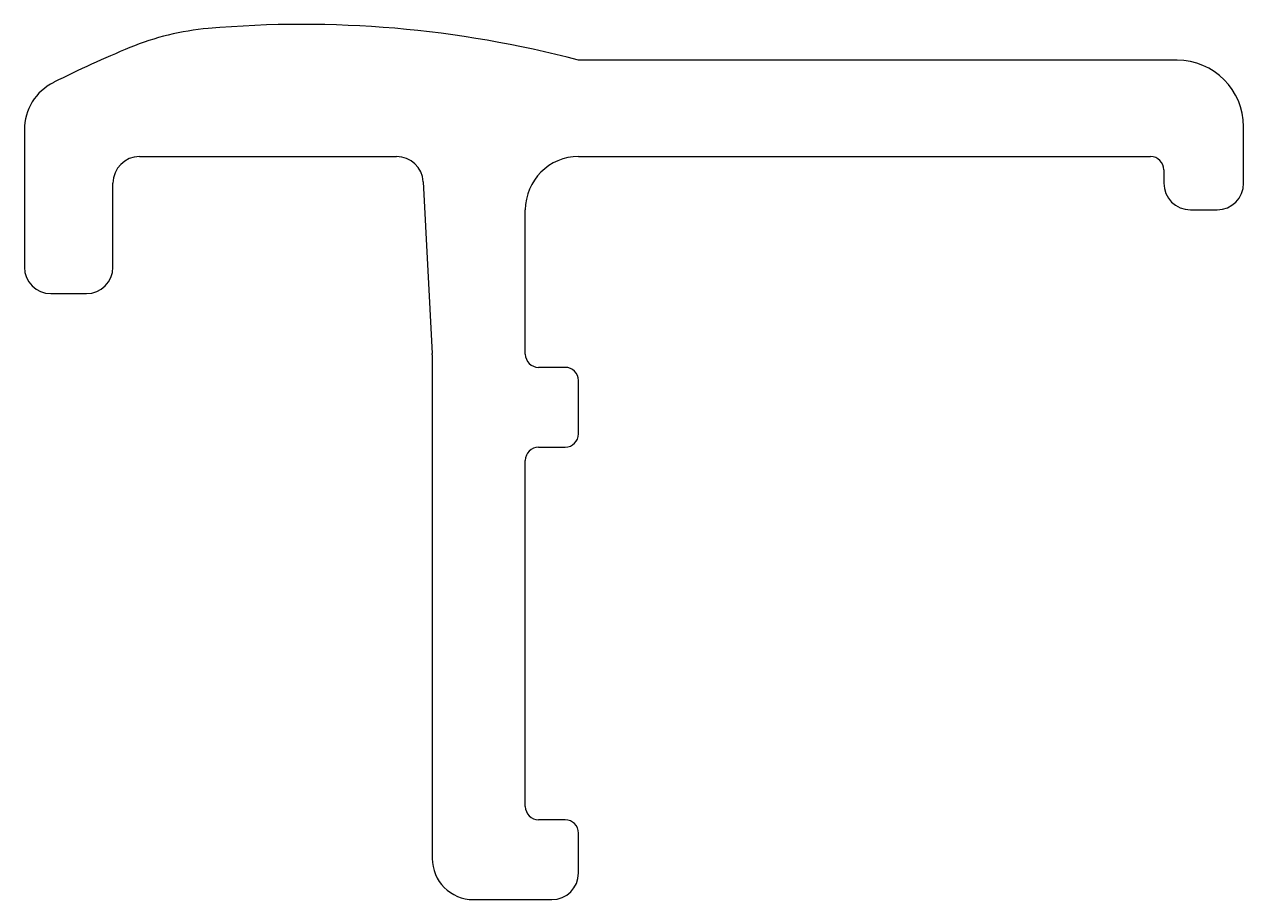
# Model space of a CAD drawing. Extents: x 653.9 to 699.7, y 691.3 to 724.2.
import ezdxf

# ---------------------------------------------------------------- set-up
doc = ezdxf.new("R2010")
doc.units = 0
doc.layers.get('0').update_dxf_attribs({"linetype": 'CONTINUOUS'})

msp = doc.modelspace()

# ---------------------------------------------------------------- linework, layer by layer
for p, q in [((697.222, 722.816), (674.722, 722.816)), ((653.892, 720.196), (653.892, 715.045)), ((699.722, 718.195), (699.722, 720.316)), ((658.222, 719.195), (667.884, 719.195)), ((674.722, 719.195), (696.222, 719.195)), ((696.722, 718.695), (696.722, 718.195)), ((657.222, 715.045), (657.222, 718.195)), ((668.882, 718.247), (669.221, 711.791)), ((672.722, 711.775), (672.722, 717.195)), ((697.722, 717.195), (698.722, 717.195)), ((654.892, 714.045), (656.222, 714.045)), ((669.222, 711.739), (669.222, 692.825)), ((674.222, 711.275), (673.222, 711.275)), ((674.722, 708.775), (674.722, 710.775)), ((673.222, 708.275), (674.222, 708.275)), ((672.722, 694.775), (672.722, 707.775)), ((674.222, 694.275), (673.222, 694.275)), ((674.722, 692.275), (674.722, 693.775)), ((670.772, 691.275), (673.722, 691.275))]:
    msp.add_line(p, q)
for centre, radius, start, end in [((664.342, 683.452), 40.71, 75.2279, 94.9875), ((661.672, 714.045), 10, 94.9875, 112.4297), ((674.301, 683.452), 43.098, 112.4297, 116.6104), ((697.222, 720.316), 2.5, 0, 90), ((655.892, 720.196), 2, 116.6104, 180), ((658.222, 718.195), 1, 90, 180), ((667.884, 718.195), 1, 3, 90), ((674.722, 717.195), 2, 90, 180), ((696.222, 718.695), 0.5, 0, 90), ((697.722, 718.195), 1, 180, 270), ((698.722, 718.195), 1, 270, 0), ((654.892, 715.045), 1, 180, 270), ((656.222, 715.045), 1, 270, 0), ((668.222, 711.739), 1, 0, 3), ((673.222, 711.775), 0.5, 180, 270), ((674.222, 710.775), 0.5, 0, 90), ((674.222, 708.775), 0.5, 270, 0), ((673.222, 707.775), 0.5, 90, 180), ((673.222, 694.775), 0.5, 180, 270), ((674.222, 693.775), 0.5, 0, 90), ((670.772, 692.825), 1.55, 180, 270), ((673.722, 692.275), 1, 270, 0)]:
    msp.add_arc(centre, radius, start, end)

doc.saveas('drawing.dxf')
